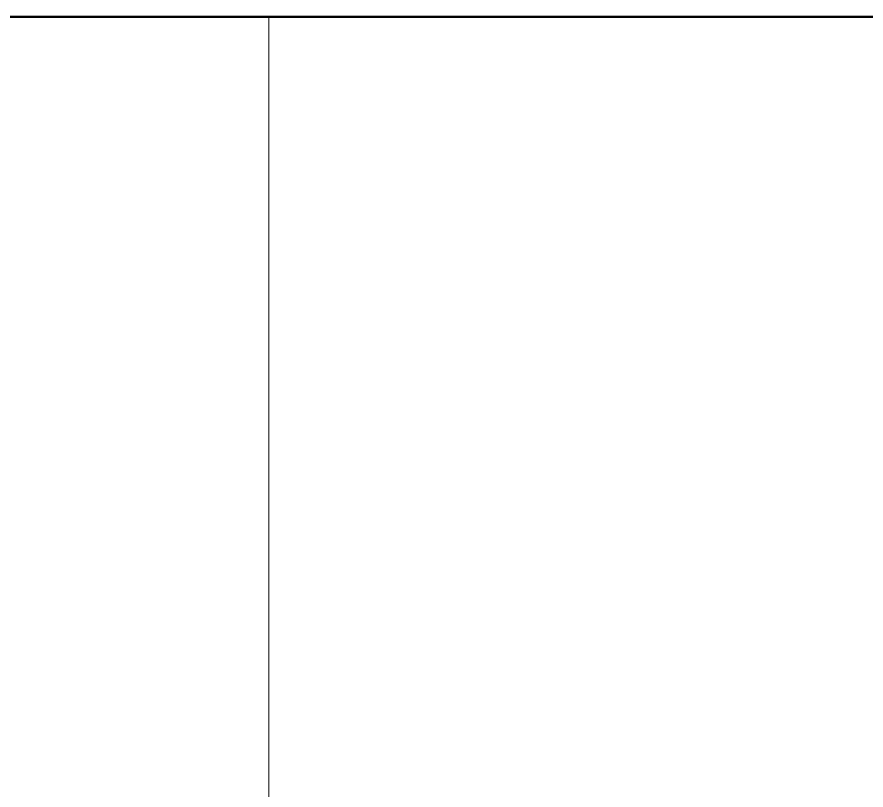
# Model space of a CAD drawing. Header units: inches. Extents: x -4235 to -464, y 9767 to 12347.
# Drawn here: x -3579.075083 to -3579.070546, y 11434.985267 to 11434.989396 of the extents above; entities that cross this region are included whole.
import ezdxf

# ---------------------------------------------------------------- set-up
doc = ezdxf.new("R2010")
doc.units = ezdxf.units.IN
doc.header["$MEASUREMENT"] = 0
for name, color, linetype, lineweight in [('0-1', 7, 'Continuous', 5), ('A-WALL-1', 7, 'Continuous', 50), ('A-WALL-2', 250, 'Continuous', 13)]:
    doc.layers.add(name, color=color, linetype=linetype, lineweight=lineweight)

# ---------------------------------------------------------------- blocks, each defined once
blk = doc.blocks.new('CTR - 1st Phase - Common Walls_rvt-1-BACKGROUND - RCP - 3RD FLOOR')
at = {"layer": 'A-WALL-1'}
blk.add_line((-3579.3237367, 11434.9893961), (-3574.9487367, 11434.9893961), dxfattribs=at)
at = {"layer": 'A-WALL-2'}
blk.add_line((-3579.0737367, 11434.9893961), (-3579.0737367, 11430.9893961), dxfattribs=at)
blk = doc.blocks.new('CTR - 1st Phase -Stairs _ Elevators_rvt-1-BACKGROUND - RCP - 3RD FLOOR')
at = {"layer": 'A-WALL-1'}
blk.add_line((-3485.3237367, 11434.9893961), (-3579.3237367, 11434.9893961), dxfattribs=at)

msp = doc.modelspace()

# ---------------------------------------------------------------- block references
at = {"layer": '0-1'}
for name in ['CTR - 1st Phase - Common Walls_rvt-1-BACKGROUND - RCP - 3RD FLOOR', 'CTR - 1st Phase -Stairs _ Elevators_rvt-1-BACKGROUND - RCP - 3RD FLOOR']:
    msp.add_blockref(name, (0, 0), dxfattribs=at)

doc.saveas('drawing.dxf')
